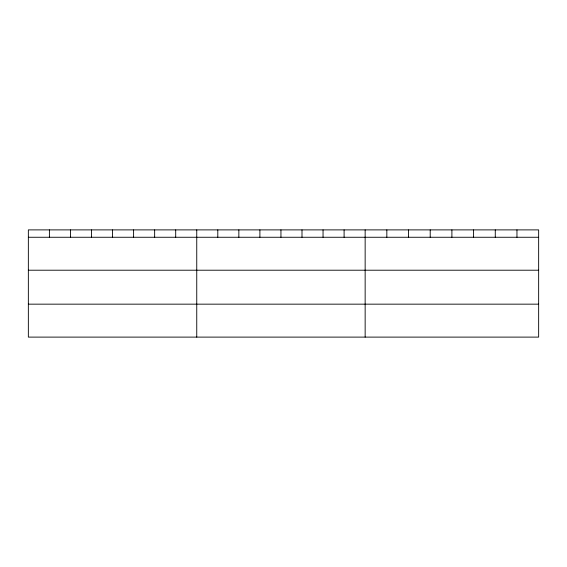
<?xml version="1.0" encoding="UTF-8"?>
<svg xmlns="http://www.w3.org/2000/svg" width="567" height="567" viewBox="0 0 567 567"><rect width="100%" height="100%" fill="white"/><g stroke="black" fill="none" stroke-linecap="round" stroke-linejoin="round"><path stroke-width="0.85" d="M538.65 237.261L538.65 337.11L28.35 337.11L28.35 229.89L538.65 229.89L538.65 237.261L28.35 237.261M28.35 270.211L538.65 270.211M28.35 304.16L538.65 304.16M516.962 229.89L516.962 237.261M495.274 229.89L495.274 237.261M473.587 229.89L473.587 237.261M451.899 229.89L451.899 237.261M430.211 229.89L430.211 237.261M408.523 229.89L408.523 237.261M386.836 229.89L386.836 237.261M365.148 229.89L365.148 337.11M344.098 229.89L344.098 237.261M323.048 229.89L323.048 237.261M301.998 229.89L301.998 237.261M280.948 229.89L280.948 237.261M259.899 229.89L259.899 237.261M238.849 229.89L238.849 237.261M217.799 229.89L217.799 237.261M196.749 229.89L196.749 337.11M175.699 229.89L175.699 237.261M154.649 229.89L154.649 237.261M133.599 229.89L133.599 237.261M112.55 229.89L112.55 237.261M91.5 229.89L91.5 237.261M70.45 229.89L70.45 237.261M49.4 229.89L49.4 237.261"/></g></svg>
